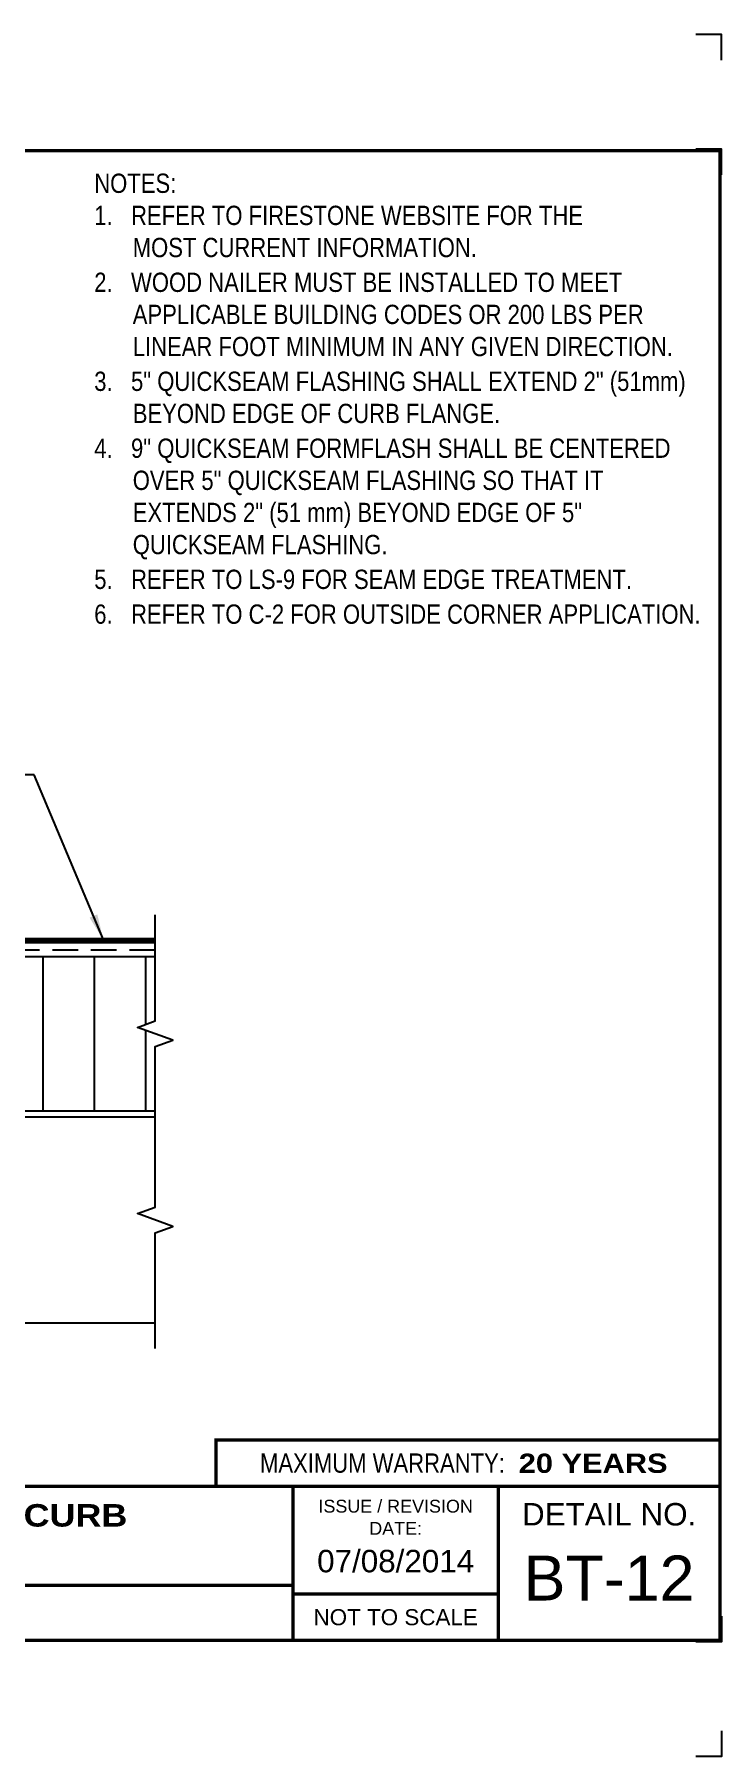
# Model space of a CAD drawing. Header units: inches. Extents: x 165.4 to 185.5, y -106.9 to -90.1.
# Drawn here: x 178.78 to 185.48, y -106.89 to -90.13 of the extents above; entities that cross this region are included whole.
import ezdxf
from ezdxf.enums import TextEntityAlignment as Align

# ---------------------------------------------------------------- set-up
doc = ezdxf.new("R2010")
doc.units = ezdxf.units.IN
doc.header["$MEASUREMENT"] = 0
doc.linetypes.add('HIDDEN', pattern=[0.375, 0.25, -0.125])
doc.layers.get('0').update_dxf_attribs({"linetype": 'CONTINUOUS'})
doc.layers.get('DEFPOINTS').update_dxf_attribs({"linetype": 'CONTINUOUS'})
for name, color, linetype in [('FSBP-ADHESIVE', 1, 'HIDDEN'), ('FSBP-ANNO-NOTE', 7, 'CONTINUOUS'), ('FSBP-INSULATION', 7, 'CONTINUOUS'), ('FSBP-MEMBRANE', 7, 'CONTINUOUS'), ('FSBP-SUBSTRATE-GENERIC', 9, 'CONTINUOUS'), ('FSBP-TTLB', 7, 'CONTINUOUS'), ('FSBP-TTLB-BORDER', 7, 'CONTINUOUS'), ('FSBP-TTLB-TEXT', 7, 'CONTINUOUS')]:
    doc.layers.add(name, color=color, linetype=linetype)
doc.styles.add('FSBP_ARIAL', font='arial.ttf')
doc.styles.add('FSBP_ARIAL_BOLD', font='')
doc.styles.add('FSBP_ARIAL_NAR', font='ARIALN.TTF')
doc.styles.get('FSBP_ARIAL_BOLD').set_extended_font_data('Arial Black')
doc.dimstyles.new('FSBP-LEADER', dxfattribs={"dimtxt": 0.1875, "dimasz": 0.25, "dimexe": 0.0625, "dimexo": 0.125, "dimgap": 0.125, "dimtad": 0, "dimtih": 1, "dimtoh": 1, "dimdec": 4, "dimzin": 0, "dimdsep": 46, "dimlunit": 4, "dimtxsty": 'FSBP_ARIAL_NAR', "dimcen": 0.09375, "dimclrd": 256, "dimclre": 256, "dimclrt": 256, "dimadec": 0, "dimazin": 0, "dimtfac": 1, "dimtdec": 4, "dimtofl": 0, "dimtmove": 0, "dimatfit": 3, "dimfxl": 1, "dimtolj": 1, "dimtzin": 0, "dimlwd": -1, "dimlwe": -1, "dimarcsym": 0})

# ---------------------------------------------------------------- blocks, each defined once
blk = doc.blocks.new('TTLB-EPDM_2')
at = {"layer": 'DEFPOINTS', "linetype": 'Continuous', "ltscale": 1.75}
for points in [[(20.01562500000003, 13.88083333333333), (20.01562500000003, 14.13083333333333), (19.76562500000003, 14.13083333333333)], [(20.01562500000003, -2.380833333333342), (20.01562500000003, -2.630833333333342), (19.76562500000003, -2.630833333333342)]]:
    blk.add_lwpolyline(points, dxfattribs=at)
at = {"layer": 'DEFPOINTS', "color": 1}
for points in [[(20.015625, 12.765625), (20.015625, 13.015625), (19.765625, 13.015625)], [(20.015625, -1.265625), (20.015625, -1.515625), (19.765625, -1.515625)]]:
    blk.add_lwpolyline(points, dxfattribs=at)
at = {"layer": 'FSBP-TTLB', "const_width": 0.03125}
blk.add_lwpolyline([(15.09028770518938, 0), (20, 0), (20, 0.4512598240669945), (15.09028770518938, 0.4512598240669945)], close=True, dxfattribs=at)
for points in [[(0, 0), (0, -1.5), (20, -1.5), (20, 0), (0, 0)], [(15.84028770518938, 0), (15.84028770518938, -0.9643749050531198)], [(17.84110496735593, 0), (17.84110496735593, -1.5)], [(20, 0), (20, -1.5)], [(4.825208527206769, -0.9643749050531198), (15.84028770518938, -0.9643749050531198)], [(15.84028770518938, -0.9643749050531198), (15.84028770518938, -1.5)], [(15.84028770518938, -1.048740175933006), (17.84110496735593, -1.048740175933006)]]:
    blk.add_lwpolyline(points, dxfattribs=at)
at = {"layer": 'FSBP-TTLB-BORDER', "const_width": 0.03125}
blk.add_lwpolyline([(20, 0), (20, 13), (0, 13), (0, 0)], dxfattribs=at)
at = {"layer": 'FSBP-TTLB-TEXT', "style": 'FSBP_ARIAL_NAR'}
blk.add_text('MAXIMUM WARRANTY:', height=0.1875, dxfattribs=at).set_placement((17.90516569312837, 0.2256299120335257), align=Align.MIDDLE_RIGHT)
at = {"layer": 'FSBP-TTLB-TEXT', "style": 'FSBP_ARIAL'}
for s, height, p in [('ISSUE / REVISION', 0.125, (16.84069633627263, -0.1938496373466023)), ('DETAIL NO.', 0.21875, (18.92055248367797, -0.2724398367368792)), ('DATE:', 0.125, (16.84069633627263, -0.409973105348854)), ('NOT TO SCALE', 0.15625, (16.84069633627263, -1.274370087966503))]:
    blk.add_text(s, height=height, dxfattribs=at).set_placement(p, align=Align.MIDDLE_CENTER)
at = {"layer": 'FSBP-TTLB-TEXT'}
for tag, height, style, p in [('MAXIMUM_WARRANTY', 0.1875, 'FSBP_ARIAL_BOLD', (18.03987100774941, 0.2240244307510579)), ('ACCPT_SYSTEMS', 0.21875, 'FSBP_ARIAL', (12.49438170418193, -1.23218745252656))]:
    blk.add_attdef(tag, text='', height=height, dxfattribs=dict(at, style=style)).set_placement(p, align=Align.MIDDLE_LEFT)
for tag, height, style, p in [('DETAIL_DESCP_LINE_1', 0.21875, 'FSBP_ARIAL_BOLD', (10.33118450231211, -0.2831249841755152)), ('DETAIL_DESCP_LINE_2', 0.21875, 'FSBP_ARIAL_BOLD', (10.33118450231211, -0.6812499208775904)), ('ISSUE_REV_DATE', 0.21875, 'FSBP_ARIAL', (16.84069633627263, -0.7282559425942452)), ('DETAIL_NUMBER', 0.4375, 'FSBP_ARIAL', (18.91941590748775, -0.8931630692489421))]:
    blk.add_attdef(tag, text='', height=height, dxfattribs=dict(at, style=style)).set_placement(p, align=Align.MIDDLE_CENTER)

msp = doc.modelspace()

# ---------------------------------------------------------------- hatches: boundary and pattern name
at = {"layer": 'FSBP-INSULATION'}
h = msp.add_hatch(dxfattribs=at)
h.set_pattern_fill('LINE', color=256, scale=4, angle=90, style=0)
h.set_pattern_definition([(90, (-64.13171617780455, -105.5347906243566), (-0.5, 3.061515884555943e-17), [])])
h.paths.add_polyline_path([(174.6541139899147, -99.10890748837897), (174.6541139899147, -100.608907488379), (179.9599005522606, -100.608907488379), (179.9599005522607, -99.85890748837899), (179.7881832135448, -99.79640748837896), (179.9599005522606, -99.73390748837899), (179.9599005522606, -99.10890748837897)])
h.paths.add_polyline_path([(175.9696628815925, -100.0043606773285), (178.6443516605829, -100.0043606773285), (178.6443516605829, -99.71332640038443), (175.9696628815925, -99.71332640038443)], flags=24)

# ---------------------------------------------------------------- linework, layer by layer
at = {"layer": 'FSBP-ADHESIVE', "linetype": 'HIDDEN'}
msp.add_line((179.9599005522606, -99.04640748837897), (172.2643426406141, -99.04640748837897), dxfattribs=at)
at = {"layer": 'FSBP-INSULATION', "linetype": 'Continuous'}
msp.add_lwpolyline([(179.9599005522606, -100.608907488379), (179.9599005522606, -99.98390748837897), (180.1316178909765, -99.92140748837897), (179.7881832135448, -99.79640748837897), (179.9599005522606, -99.73390748837897), (179.9599005522606, -98.70265748837897)], dxfattribs=at)
at = {"layer": 'FSBP-INSULATION'}
msp.add_lwpolyline([(179.9599005522606, -99.10890748837897), (174.6541139899147, -99.10890748837897), (174.6541139899147, -100.608907488379), (179.9599005522606, -100.608907488379)], dxfattribs=at)
at = {"layer": 'FSBP-MEMBRANE', "const_width": 0.06}
msp.add_lwpolyline([(179.9599005522606, -98.95265748837897), (172.2643426406141, -98.95265748837897)], dxfattribs=at)
at = {"layer": 'FSBP-SUBSTRATE-GENERIC'}
for points in [[(179.9599005522606, -100.671407488379), (171.0916139899147, -100.671407488379), (171.0916139899147, -102.671407488379), (179.9599005522606, -102.671407488379)], [(179.9599005522606, -102.921407488379), (179.9599005522606, -101.796407488379), (180.1316178909765, -101.733907488379), (179.7881832135448, -101.608907488379), (179.9599005522606, -101.546407488379), (179.9599005522606, -100.608907488379)]]:
    msp.add_lwpolyline(points, dxfattribs=at)

# ---------------------------------------------------------------- block references
at = {"ltscale": 1.75}
ref = msp.add_blockref('TTLB-EPDM_2', (165.4627011304548, -104.2631142971705), dxfattribs=at)
ref.add_attrib('DETAIL_DESCP_LINE_1', 'BASE TIE-IN AT WELDED WATERTIGHT CURB', dxfattribs={"layer": 'FSBP-TTLB-TEXT', "height": 0.21875, "style": 'FSBP_ARIAL_BOLD'}).set_placement((175.7938856327669, -104.5462392813461), align=Align.MIDDLE_CENTER)
ref.add_attrib('ISSUE_REV_DATE', '07/08/2014', dxfattribs={"layer": 'FSBP-TTLB-TEXT', "height": 0.21875, "style": 'FSBP_ARIAL'}).set_placement((182.3033974667274, -104.9913702397648), align=Align.MIDDLE_CENTER)
ref.add_attrib('DETAIL_NUMBER', 'BT-12', dxfattribs={"layer": 'FSBP-TTLB-TEXT', "height": 0.4375, "style": 'FSBP_ARIAL'}).set_placement((184.3821170379425, -105.1562773664195), align=Align.MIDDLE_CENTER)
ref.add_attrib('MAXIMUM_WARRANTY', '20 YEARS', dxfattribs={"layer": 'FSBP-TTLB-TEXT', "height": 0.1875, "style": 'FSBP_ARIAL_BOLD'}).set_placement((183.5025721382042, -104.0390898664195), align=Align.MIDDLE_LEFT)

# ---------------------------------------------------------------- texts
at = {"layer": 'FSBP-ANNO-NOTE', "insert": (179.3673001638868, -91.48711583974031), "char_height": 0.1875, "attachment_point": 1, "style": 'FSBP_ARIAL_NAR'}
msp.add_mtext_dynamic_manual_height_columns('\\pi-0.375,l0.375,t0.1875,0.375;NOTES:\\P1.   REFER TO FIRESTONE WEBSITE FOR THE                MOST CURRENT INFORMATION.\\P{\\H0.083333x;\\P\\pt0.375;}2.   WOOD NAILER MUST BE INSTALLED TO MEET APPLICABLE BUILDING CODES OR 200 LBS PER LINEAR FOOT MINIMUM IN ANY GIVEN DIRECTION.\\P{\\H0.083333x;\\P}3.   5" QUICKSEAM FLASHING SHALL EXTEND 2" (51mm) BEYOND EDGE OF CURB FLANGE.\\P{\\H0.083333x;\\P}4.   9" QUICKSEAM FORMFLASH SHALL BE CENTERED OVER 5" QUICKSEAM FLASHING SO THAT IT EXTENDS 2" (51 mm) BEYOND EDGE OF 5" QUICKSEAM FLASHING.\\P{\\H0.083333x;\\P}5.   REFER TO LS-9 FOR SEAM EDGE TREATMENT.\\P{\\H0.083333x;\\P}6.   REFER TO C-2 FOR OUTSIDE CORNER APPLICATION.', width=5.757284844875358, gutter_width=25.61258359297398, heights=[5.209496218664713], dxfattribs=at)

# ---------------------------------------------------------------- leaders
at = {"layer": 'FSBP-ANNO-NOTE'}
msp.add_leader([(179.4559700263473, -98.94330054845548), (178.7822654919331, -97.33990241672362), (178.5322654919331, -97.33990241672362)], dimstyle='FSBP-LEADER', dxfattribs=at)

doc.saveas('drawing.dxf')
